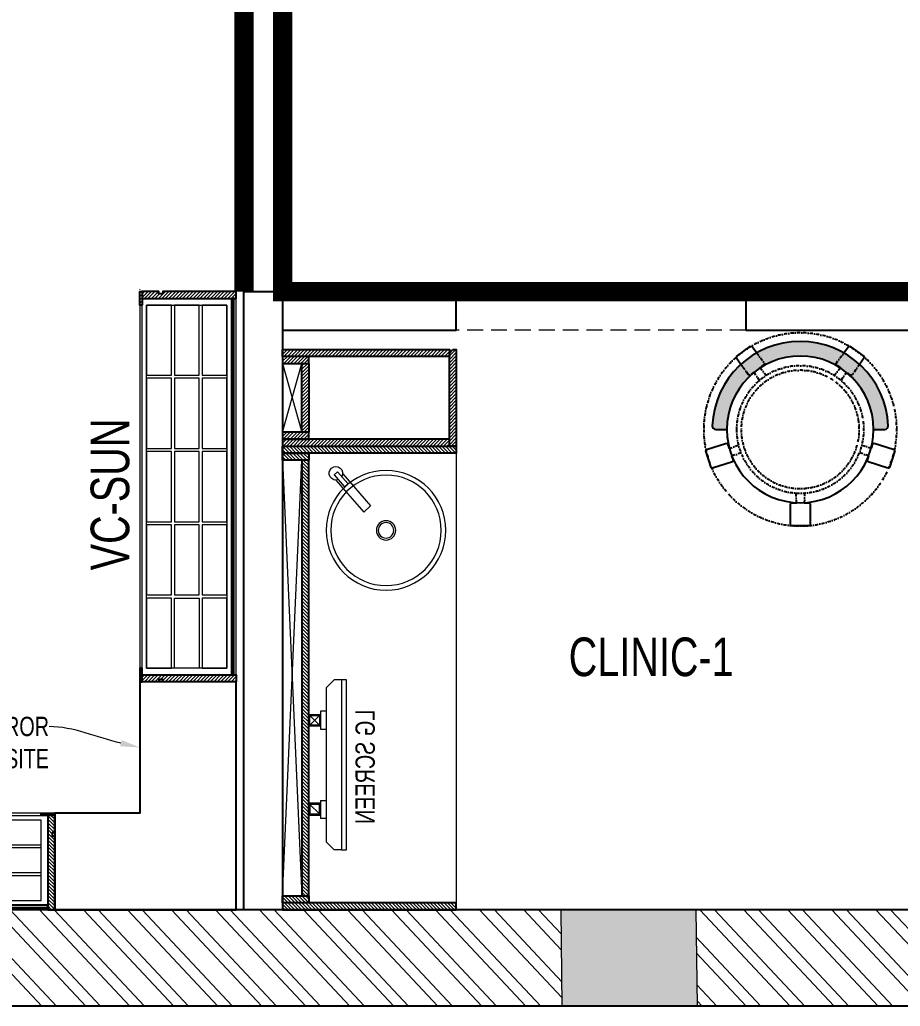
# Model space of a CAD drawing. Header units: feet. Extents: x 3470104 to 3486666, y -5473299 to -5466804.
# Drawn here: x 3481702 to 3483983, y -5473281 to -5470727 of the extents above; entities that cross this region are included whole.
import ezdxf
from ezdxf import colors
from ezdxf.entities.mleader import LeaderData, LeaderLine
from ezdxf.math import Vec2, Vec3

# ---------------------------------------------------------------- set-up
doc = ezdxf.new("R2010")
doc.units = ezdxf.units.FT
doc.header["$LTSCALE"] = 33
doc.header["$MEASUREMENT"] = 0
for name, pattern in [('a_p6_plan_L18$0$HIDDEN', [0.375, 0.25, -0.125]), ('ACAD_ISO03W100', [30, 12, -18]), ('DASHDOT2', [0.5, 0.25, -0.125, 0, -0.125])]:
    doc.linetypes.add(name, pattern=pattern)
doc.layers.add('A-WALL', color=1, linetype='Continuous')
for name, color, linetype, lineweight in [('Column', 243, 'Continuous', 9), ('Floor-Unit', 1, 'Continuous', 13), ('HATCH', 9, 'Continuous', 9), ('LENS-CURTAIN', 5, 'a_p6_plan_L18$0$HIDDEN', 9), ('LENS-FURNITURE', 13, 'Continuous', 9), ('LENS-PARTITION', 21, 'Continuous', 25), ('LENS-TEXT', 31, 'Continuous', 5), ('LENS_DIMENSION', 193, 'Continuous', 0), ('LENS_TEXT', 31, 'Continuous', 5), ('LK-FF&E WALL', 1, 'Continuous', 9), ('LK-FLUTTED FINISH', 20, 'Continuous', 30), ('LK-IT', 3, 'Continuous', 18), ('LK-TILES FINISH', 251, 'Continuous', 5), ('LN-ELEVATION-1', 81, 'Continuous', 25), ('LN-ELEVATION-2', 103, 'Continuous', 20), ('LN-ELEVATION-3', 125, 'Continuous', 18), ('LN-HATCH', 251, 'Continuous', 0), ('PLANO-TXT', 252, 'Continuous', 5), ('TV', 92, 'Continuous', 18)]:
    doc.layers.add(name, color=color, linetype=linetype, lineweight=lineweight)
doc.styles.add('LK TXT', font='GILC____.TTF', dxfattribs={"height": 100})
doc.styles.get("Standard").update_dxf_attribs({"font": 'GILC____.TTF'})
pattern_1 = [(44.99999999999998, (35858.5, -100655.3575484328), (-4.419417382415918, 4.419417382415923), [])]
pattern_2 = [(45, (7858558.917008298, 3503823.203216763), (-4.490128060534575, 4.490128060534575), [])]
pattern_3 = [(45, (7858054.083674966, 3504049.203216764), (-4.490128060534575, 4.490128060534575), [])]

# ---------------------------------------------------------------- blocks, each defined once
blk = doc.blocks.new('A$C8114a132')
at = {"layer": 'Column'}
h = blk.add_hatch(color=8, dxfattribs=at)
h.dxf.hatch_style = 1
h.paths.add_polyline_path([(4661.774153930134, -6164.831026037223), (4658.662898806389, -5914.831026037223), (4308.635796112474, -5914.831026038155), (4311.747051235754, -6164.831026037223)])
h.paths.add_polyline_path([(6911.948385536205, -6164.831026037223), (6908.837130412459, -5914.831026037223), (6558.810027718078, -5914.831026037223), (6561.921282841824, -6164.831026037223)])
h.paths.add_polyline_path([(9902.1799199814, -6164.831026038155), (9899.068664857654, -5914.831026039086), (9549.041562163271, -5914.831026039086), (9552.152817287017, -6164.831026038155)])
h.paths.add_polyline_path([(9976.231804689392, -135.8738591512665), (9972.996248678306, 124.1141427028924), (9133.061290107667, 113.6611349293962), (9136.296846118757, -146.3268669247627)])
h.paths.add_polyline_path([(13352.44707511086, -6164.831026038155), (13349.33581998711, -5914.831026039086), (12999.30871729273, -5914.831026038155), (13002.41997241648, -6164.831026039086)])
h.paths.add_polyline_path([(16485.66965619568, -50.19632992334663), (16482.43410018459, 209.7916719308123), (15892.53786145942, 197.7829593895003), (15895.77341747051, -62.20504246465861)])
h.paths.add_polyline_path([(3686.718841109425, -214.1469768807292), (3683.483285098337, 45.84102497342974), (3323.511159996503, 41.36116449907421), (3326.74671600759, -218.6268373550847)])
h.paths.add_polyline_path([(1818.972092429642, -536.5568369263782), (1681.693716912064, 312.4158644098788), (1418.845522464253, 309.1447132425383), (1556.12389798183, -539.8279880927876)])
h.paths.add_polyline_path([(2729.060645845253, -6164.831026037223), (2626.381649074611, -5529.831777756102), (2363.831549282652, -5534.946440142579), (2465.683508220595, -6164.831026038155)])
at = {"layer": 'LN-HATCH'}
h = blk.add_hatch(dxfattribs=at)
h.set_pattern_fill('ANSI32', color=256, scale=222, angle=268.1105192815815)
h.set_pattern_definition([(313.1105192815815, (-2966736.326900411, 5457578.25788322), (60.77556509153959, 56.89370077437428), []), (313.1105192815815, (-2966737.620855181, 5457539.034794664), (60.77556509153959, 56.89370077437428), [])])
h.paths.add_polyline_path([(4311.747051235754, -6164.831026037223), (4308.635796112474, -5914.831026038155), (2688.635796112008, -5914.831026037223), (2729.060645845253, -6164.831026037223)])
h.paths.add_polyline_path([(6561.921282841824, -6164.831026037223), (6558.810027718078, -5914.831026037223), (4658.662898806389, -5914.831026037223), (4661.774153930134, -6164.831026037223)])
h.paths.add_polyline_path([(9552.152817287017, -6164.831026038155), (9549.041562163271, -5914.831026039086), (6908.837130412459, -5914.831026037223), (6911.948385536205, -6164.831026037223)])
h.paths.add_polyline_path([(13002.41997241648, -6164.831026039086), (12999.30871729273, -5914.831026038155), (11567.65039788792, -5914.831026038155), (10742.71427785977, -5925.097372958436), (10742.58651296189, -5914.831026038155), (9899.068664857654, -5914.831026039086), (9902.1799199814, -6164.831026038155)])
h.paths.add_polyline_path([(16237.58028976712, -205.2778454329819), (16487.53632312547, -200.1894079148769), (16485.66965619568, -50.19632992334663), (16235.71362283733, -55.28476744145155)])
h.paths.add_polyline_path([(16499.98076932272, -1200.143261197954), (16250.02473596437, -1205.231698715128), (16308.63579611154, -5914.831026039086), (13349.33581998711, -5914.831026039086), (13352.44707511086, -6164.831026038155), (16561.76641030283, -6164.831026038155)])
at = {"layer": 'A-WALL'}
for p, q in [((16308.63579611154, -5914.831026039086), (2688.635796112008, -5914.831026037223)), ((16561.76641030283, -6164.831026038155), (2465.683508220595, -6164.831026038155))]:
    blk.add_line(p, q, dxfattribs=at)
at = {"layer": 'Column'}
for p, q in [((12999.30871729273, -5914.831026038155), (13002.41997241648, -6164.831026039086)), ((13349.33581998711, -5914.831026039086), (13352.44707511086, -6164.831026038155))]:
    blk.add_line(p, q, dxfattribs=at)
blk = doc.blocks.new('rtf')
at = {"color": 0, "linetype": 'ByBlock', "lineweight": -2}
for p, q in [((16412.5253540573, -172798.8148984113), (16452.40026456733, -172798.8148984113)), ((16412.5253540573, -172810.8148984113), (16412.5253540573, -172798.8148984113)), ((16412.5253540573, -172810.8148984113), (16452.40026456733, -172810.8148984113)), ((16425.26329468148, -172793.1007600746), (16535.26329468148, -172793.1007600746)), ((16535.26329468148, -172793.1007600746), (16535.26329468148, -172817.1007600746)), ((16425.26329468148, -172817.1007600746), (16535.26329468148, -172817.1007600746))]:
    blk.add_line(p, q, dxfattribs=at)
for centre, radius, start, end in [((16412.5253540573, -172805.1007600746), 17.5, 21.05058810897431, 340.9421780194656), ((16444.53660690578, -172804.8148984114), 9.891264419597851, 322.656233941354, 37.34376605891414)]:
    blk.add_arc(centre, radius, start, end, dxfattribs=at)
blk = doc.blocks.new('dsg')
at = {"color": 0, "linetype": 'ByBlock', "lineweight": -2}
for radius in [155, 143, 25, 20]:
    blk.add_circle((11491.5035008227, -171102.5847399924), radius, dxfattribs=at)
blk.add_blockref('rtf', (-5117.472106590168, 1702.9323767405), dxfattribs=at)
blk = doc.blocks.new('CLINIC - CABINET SINK')
at = {"layer": 'LN-HATCH', "ltscale": 0.5}
h = blk.add_hatch(dxfattribs=at)
h.set_pattern_fill('ANSI31', color=256, scale=2)
h.set_pattern_definition([(45, (4052861.500382861, 1708016.355767586), (-4.490128060534575, 4.490128060534575), [])])
h.paths.add_polyline_path([(-563.359543572413, 156.9999999999999), (564.640456427587, 156.9999999999999), (564.640456427587, 174.9999999999999), (-563.359543572413, 174.9999999999999)])
h.paths.add_polyline_path([(582.6404564275867, 225), (600.6404564275867, 225), (600.6404564275867, -225), (582.6404564275867, -225)])
h.paths.add_polyline_path([(564.640456427587, 225), (582.6404564275867, 225), (582.6404564275867, 156.9999999999999), (564.640456427587, 156.9999999999999)])
h.paths.add_polyline_path([(-581.359543572413, 225), (-599.359543572413, 225), (-599.359543572413, -225), (-581.359543572413, -225)])
h.paths.add_polyline_path([(-581.359543572413, 225), (-563.359543572413, 225), (-563.359543572413, 156.9999999999999), (-581.359543572413, 156.9999999999999)])
at = {"layer": 'LN-ELEVATION-1', "ltscale": 0.5}
for points in [[(-581.359543572413, 225), (-599.359543572413, 225), (-599.359543572413, -225), (-581.359543572413, -225)], [(-581.359543572413, 225), (-563.359543572413, 225), (-563.359543572413, 156.9999999999999), (-581.359543572413, 156.9999999999999)], [(564.640456427587, 225), (582.6404564275867, 225), (582.6404564275867, 156.9999999999999), (564.640456427587, 156.9999999999999)], [(582.6404564275867, 225), (600.6404564275867, 225), (600.6404564275867, -225), (582.6404564275867, -225)], [(-563.359543572413, 156.9999999999999), (564.640456427587, 156.9999999999999), (564.640456427587, 174.9999999999999), (-563.359543572413, 174.9999999999999)]]:
    blk.add_lwpolyline(points, close=True, dxfattribs=at)
at = {"layer": 'LN-ELEVATION-2', "ltscale": 0.5}
blk.add_line((582.6404564275867, -225), (-581.359543572413, -225), dxfattribs=at)
at = {"layer": 'LN-HATCH', "ltscale": 0.5}
for p, q in [((564.640456427587, 225), (-563.359543572413, 174.9999999999999)), ((-563.359543572413, 225), (564.640456427587, 174.9999999999999))]:
    blk.add_line(p, q, dxfattribs=at)
at = {"layer": 'LN-ELEVATION-3', "xscale": -1, "rotation": 41.1558274151866}
blk.add_blockref('dsg', (-103569.3304926871, 136346.6509754679), dxfattribs=at)
blk = doc.blocks.new('CLINIC SCREEN')
at = {"layer": 'TV'}
for p, q in [((-103.1090284836336, 42.85441964946222), (-127.4114311772946, 18.55201695591665)), ((-127.4114311772946, 42.85441964946222), (-103.1090284836336, 18.55201695591665)), ((102.7052824410566, 42.85441964946222), (127.007685134602, 18.55201695591665))]:
    blk.add_line(p, q, dxfattribs=at)
at = {"layer": 'TV', "ltscale": 12}
for p, q in [((-220.0000000000082, -19.41163062257681), (-200.5883693773149, 0)), ((200.5883693773149, 0), (-200.5883693773149, 0)), ((-138.5315413423604, 0), (-138.5315413423604, 15.514207008644)), ((-138.5315413423604, 15.514207008644), (-91.98892031613741, 15.514207008644)), ((-91.98892031613741, 15.514207008644), (-91.98892031613741, 0)), ((91.98892031610741, 15.514207008644), (91.98892031610741, 0)), ((91.98892031610741, 15.514207008644), (138.5315413423595, 15.514207008644)), ((138.5315413423595, 0), (138.5315413423595, 15.514207008644)), ((219.9999999999918, -19.41163062257681), (200.5883693773149, 0)), ((-220.0000000000082, -38.82326124538668), (-220.0000000000082, -19.41163062257681)), ((219.9999999999918, -38.82326124538668), (219.9999999999918, -19.41163062257681))]:
    blk.add_line(p, q, dxfattribs=at)
at = {"layer": 'TV'}
for points in [[(-130.4492315140169, 15.51421661919448), (-100.0712281470269, 15.51421661919448), (-100.0712281470269, 45.89221998606814), (-130.4492315140169, 45.89221998606814)], [(-127.4114311772946, 18.55201695591665), (-103.1090284836336, 18.55201695591665), (-103.1090284836336, 42.85441964946222), (-127.4114311772946, 42.85441964946222)], [(130.0454854713243, 15.51421661919448), (99.66748210433435, 15.51421661919448), (99.66748210433435, 45.89221998606814), (130.0454854713243, 45.89221998606814)], [(127.007685134602, 18.55201695591665), (102.7052824410566, 18.55201695591665), (102.7052824410566, 42.85441964946222), (127.007685134602, 42.85441964946222)]]:
    blk.add_lwpolyline(points, close=True, dxfattribs=at)
at = {"layer": 'TV', "ltscale": 12}
blk.add_lwpolyline([(-220.0000000000082, -51.71278328332107), (-220.0000000000082, -38.82326124538668), (219.9999999999918, -38.82326124538668), (219.9999999999918, -51.71278328332107)], close=True, dxfattribs=at)
at = {"layer": 'Floor-Unit', "color": 0, "ltscale": 2, "insert": (5.199680584678389, -100.4085774972336), "char_height": 50, "attachment_point": 5}
blk.add_mtext_dynamic_manual_height_columns('LG SCREEN', width=466.4796511627907, gutter_width=12.5, heights=[0], dxfattribs=at)
blk = doc.blocks.new('CLINIC - MOP CLOSET')
at = {"layer": 'LN-HATCH', "ltscale": 0.5}
h = blk.add_hatch(dxfattribs=at)
h.set_pattern_fill('ANSI31', color=256, scale=50, angle=360)
h.set_pattern_definition(pattern_1)
h.paths.add_polyline_path([(-106.3595435724128, 216), (-124.3595435724128, 216), (-124.3595435724128, -216), (-106.3595435724128, -216)])
h = blk.add_hatch(dxfattribs=at)
h.set_pattern_fill('ANSI31', color=256, scale=50, angle=360)
h.set_pattern_definition(pattern_1)
h.paths.add_polyline_path([(-106.3595435724128, 216), (-88.35954357241282, 216), (-88.35954357241282, 148), (-106.3595435724128, 148)])
h = blk.add_hatch(dxfattribs=at)
h.set_pattern_fill('ANSI31', color=256, scale=50, angle=360)
h.set_pattern_definition(pattern_1)
h.paths.add_polyline_path([(89.64045642758717, 216), (107.6404564275872, 216), (107.6404564275872, 148), (89.64045642758717, 148)])
h = blk.add_hatch(dxfattribs=at)
h.set_pattern_fill('ANSI31', color=256, scale=50, angle=360)
h.set_pattern_definition(pattern_1)
h.paths.add_polyline_path([(107.6404564275872, 216), (125.6404564275872, 216), (125.6404564275872, -216), (107.6404564275872, -216)])
h = blk.add_hatch(dxfattribs=at)
h.set_pattern_fill('ANSI31', color=256, scale=50, angle=360)
h.set_pattern_definition(pattern_1)
h.paths.add_polyline_path([(-88.35954357241282, 148), (89.64045642758717, 148), (89.64045642758717, 166), (-88.35954357241282, 166)])
h = blk.add_hatch(dxfattribs=at)
h.set_pattern_fill('ANSI31', color=256, scale=50, angle=360)
h.set_pattern_definition([(44.99999999999998, (35894.5, -101037.3575484328), (-4.419417382415918, 4.419417382415923), [])])
h.paths.add_polyline_path([(-115.3595435724055, -216), (-124.3595435724128, -225), (-124.3595435724128, -234), (125.6404564275872, -234), (125.6404564275872, -216)])
at = {"layer": 'LN-ELEVATION-1', "ltscale": 0.5}
for points in [[(-106.3595435724128, 216), (-124.3595435724128, 216), (-124.3595435724128, -216), (-106.3595435724128, -216)], [(-106.3595435724128, 216), (-88.35954357241282, 216), (-88.35954357241282, 148), (-106.3595435724128, 148)], [(89.64045642758717, 216), (107.6404564275872, 216), (107.6404564275872, 148), (89.64045642758717, 148)], [(107.6404564275872, 216), (125.6404564275872, 216), (125.6404564275872, -216), (107.6404564275872, -216)], [(-88.35954357241282, 148), (89.64045642758717, 148), (89.64045642758717, 166), (-88.35954357241282, 166)], [(-124.3595435724128, -225), (-124.3595435724128, -234), (125.6404564275872, -234), (125.6404564275872, -216), (-115.3595435724128, -216)]]:
    blk.add_lwpolyline(points, close=True, dxfattribs=at)
at = {"layer": 'LN-HATCH', "ltscale": 0.5}
for p, q in [((89.64045642758717, 216), (-88.35954357241282, 166)), ((-88.35954357241282, 216), (89.64045642758717, 166))]:
    blk.add_line(p, q, dxfattribs=at)
blk = doc.blocks.new('DR STOOL')
at = {"layer": 'HATCH'}
h = blk.add_hatch(dxfattribs=at)
h.set_pattern_fill('ANSI36', color=250, angle=-90.00000000000001)
h.set_pattern_definition([(315, (-227.8099174643867, 917.3997257252777), (6.173926083235043, -1.683798022700468), [7.9375, -1.587499999999999, 0, -1.587499999999999])])
edge = h.paths.add_edge_path()
edge.add_line((-190.0000000041909, 4.511094e-10), (-218.6899174675346, 4.511094e-10))
edge.add_arc((-218.6899174670689, 9.120000000388245), 9.119999999940092, 177.6119845363388, 269.9999999996136, ccw=False)
edge.add_arc((-1.8626451e-09, 3.565219e-10), 228.000000002257, 2.3880154632688004, 177.6119845367313, ccw=False)
edge.add_arc((218.6899174633436, 9.120000000497384), 9.120000000051716, -90.00000000034493, 2.3880154629299, ccw=False)
edge.add_line((218.6899174633436, 4.511094e-10), (190, 4.511094e-10))
edge.add_arc((-1.8626451e-09, 4.511094e-10), 190.000000001979, -1.27e-14, 180)
at = {"layer": 'LN-ELEVATION-1', "color": 1, "ltscale": 100}
for p, q in [((-128.6221585394814, 215.4841044476634), (-165.2704676063731, 189.0243927398114)), ((-124.7228340068832, 214.8545704018979), (-128.6221585394814, 215.4841044476634)), ((-112.6981821293011, 198.1996966340157), (-124.7228340068832, 214.8545704018979)), ((124.7553772013634, 214.9803744515593), (112.5488144652918, 198.2845540212292)), ((128.7014972954057, 215.5933048763618), (124.7553772013634, 214.9803744515593)), ((128.7014972954057, 215.5933048763618), (124.7553772013634, 214.9803744515593)), ((165.1911288509145, 188.915192311113), (128.7014972954057, 215.5933048763618)), ((165.1911288509145, 188.915192311113), (128.7014972954057, 215.5933048763618)), ((-165.2704676063731, 189.0243927398114), (-165.9069543029182, 185.0820035930228)), ((-165.9069543029182, 185.0820035930228), (-153.8003208162263, 168.3135803133482)), ((153.6734594982117, 168.4294150282658), (165.7973639420234, 185.0121775862135)), ((165.7973639420234, 185.0121775862135), (165.1911288509145, 188.915192311113)), ((165.7973639420234, 185.0121775862135), (165.1911288509145, 188.915192311113)), ((-191.2928382232785, -35.45407700946089), (-242.9550312487409, -52.24013893969095)), ((-187.9259491492994, -37.1695928365807), (-191.2928382232785, -35.45407700946089)), ((-184.1424400564283, -48.81403796559607), (-187.9259491492994, -37.1695928365807)), ((188.0651108901948, -36.96233201187715), (184.0504167033359, -49.19388854173303)), ((191.3981811110861, -35.27656588272658), (188.0651108901948, -36.96233201187715)), ((243.0100176925771, -52.21682526778022), (191.3981811110861, -35.27656588272658)), ((-242.9550312487409, -52.24013893969095), (-244.7482102331705, -55.75945052818861)), ((-244.7482102331705, -55.75945052818861), (-230.7800458371639, -98.74904560100549)), ((-173.8639617776498, -80.4479453730819), (-177.8421125086024, -68.2044548037811)), ((177.6922140880488, -68.56540505095472), (173.8739495249465, -80.1985000452405)), ((230.715890809428, -98.7280946081737), (244.8123673382215, -55.78040257930116)), ((244.8123673382215, -55.78040257930116), (243.0100176925771, -52.21682526778022)), ((-230.7800458371639, -98.74904560100549), (-227.2218665438704, -100.5620286722478)), ((-227.2218665438704, -100.5620286722478), (-175.5596735184081, -83.7759667420105)), ((-175.5596735184081, -83.7759667420105), (-173.8639617776498, -80.4479453730819)), ((173.8739495249465, -80.1985000452405), (175.5794035866856, -83.5704969359358)), ((175.5794035866856, -83.5704969359358), (227.1912401677109, -100.5107563209894)), ((227.1912401677109, -100.5107563209894), (230.715890809428, -98.7280946081737)), ((-22.72193054761737, -190.2142363802995), (-25.39390889601782, -192.886214728569)), ((-25.39390889601782, -192.886214728569), (-25.39390889601782, -247.2070584567482)), ((-10.47823652112856, -190.2142363802995), (-22.72193054761737, -190.2142363802995)), ((22.78362171910703, -190.2142363802995), (9.910054048988968, -190.2142363802995)), ((25.42475448176265, -192.8553691428751), (22.78362171910703, -190.2142363802995)), ((25.42475448176265, -247.1762128710543), (25.42475448176265, -192.8553691428751)), ((-25.39390889601782, -247.2070584567482), (-22.60096735274419, -250)), ((-22.60096735274419, -250), (22.60096735274419, -250)), ((22.60096735274419, -250), (25.42475448176265, -247.1762128710543))]:
    blk.add_line(p, q, dxfattribs=at)
at = {"layer": 'LN-ELEVATION-1', "linetype": 'DASHDOT2'}
for p, q in [((-92.92521573789418, 170.8129362839827), (-112.6981821293011, 198.1996966340157)), ((112.5488144652918, 198.2845540212292), (92.69529851106927, 171.1294289919315)), ((-153.8003208162263, 168.3135803133482), (-134.1093360339291, 141.0403694751003)), ((-103.4542870586738, 159.9154408004979), (-93.52748446213081, 167.0824927485227)), ((-88.15393704269081, 139.4771787207864), (-103.4542870586738, 159.9154408004979)), ((-93.52748446213081, 167.0824927485227), (-92.92521573789418, 170.8129362839827)), ((103.6608748426661, 159.8406005539291), (88.19885099539533, 139.4487815762331)), ((92.69529851106927, 171.1294289919315), (93.26858203159645, 167.4385604566923)), ((93.26858203159645, 167.4385604566923), (103.6608748426661, 159.8406005539291)), ((133.7372852512635, 141.1612321265929), (153.6734594982117, 168.4294150282658)), ((-134.1093360339291, 141.0403694751003), (-130.4219571123831, 140.4450534014686)), ((-130.4219571123831, 140.4450534014686), (-119.9844727469608, 147.9808124662595)), ((-119.9844727469608, 147.9808124662595), (-105.3687285655178, 126.9741353208374)), ((105.4096150295809, 126.94019481352), (120.1194891873747, 147.8074627162714)), ((120.1194891873747, 147.8074627162714), (130.0033113472163, 140.5812532722048)), ((130.0033113472163, 140.5812532722048), (133.7372852512635, 141.1612321265929)), ((-159.954806596972, -40.49024384317454), (-184.1424400564283, -48.81403796559607)), ((184.0504167033359, -49.19388854173303), (159.8786162491887, -40.79004861696012)), ((-177.8421125086024, -68.2044548037811), (-153.4148110738024, -60.73628028803068)), ((153.3006618716754, -61.02382378749462), (177.6922140880488, -68.56540505095472)), ((-10.92024635523557, -164.6382343793375), (-10.47823652112856, -190.2142363802995)), ((9.910054048988968, -190.2142363802995), (10.35584833659231, -164.674698740353))]:
    blk.add_line(p, q, dxfattribs=at)
at = {"layer": 'LN-ELEVATION-1', "color": 1, "ltscale": 100}
blk.add_lwpolyline([(-190.0000000023283, 0), (-218.6899174656719, 0, -0.4264743413925903), (-227.8019973598421, 9.5, -0.959166304662544), (227.8019973593764, 9.5, -0.4264743413925903), (218.6899174647406, 0), (190.0000000013969, 0)], format="xyb", dxfattribs=at)
at = {"layer": 'LN-ELEVATION-1', "linetype": 'DASHDOT2'}
for radius in [250, 165, 153]:
    blk.add_circle((0, 0), radius, dxfattribs=at)
at = {"layer": 'LN-ELEVATION-1', "color": 1, "ltscale": 100}
blk.add_circle((0, 0), 190, dxfattribs=at)
blk = doc.blocks.new('VC HD 1010')
at = {"layer": 'LN-HATCH', "ltscale": 0.5}
h = blk.add_hatch(dxfattribs=at)
h.set_pattern_fill('ANSI31', color=256, scale=2)
h.set_pattern_definition([(45, (3761554.586240421, 1795022.935917533), (-4.490128060534575, 4.490128060534575), [])])
h.paths.add_polyline_path([(-505.166666666977, 24), (-505.166666666977, -166), (-499.1666666669771, -166), (-499.1666666669771, -176), (-505.166666666977, -176), (-505.166666666977, -220), (-487.1666666669772, -220), (-487.1666666669772, 24)])
h = blk.add_hatch(dxfattribs=at)
h.set_pattern_fill('ANSI31', color=256, scale=2)
h.set_pattern_definition(pattern_2)
h.paths.add_polyline_path([(504.8333333330228, 24), (504.8333333330228, -166), (498.8333333330228, -166), (498.8333333330228, -176), (504.8333333330228, -176), (504.8333333330228, -220), (486.8333333330228, -220), (486.8333333330228, 24)])
h = blk.add_hatch(dxfattribs=at)
h.set_pattern_fill('ANSI31', color=256, scale=2)
h.set_pattern_definition([(45, (7858741.917008297, 3503823.203216763), (-4.490128060534575, 4.490128060534575), [])])
h.paths.add_polyline_path([(-470.1666666669772, -220), (-470.1666666669772, -226), (-505.166666666977, -226), (-505.166666666977, -220)])
h = blk.add_hatch(dxfattribs=at)
h.set_pattern_fill('ANSI31', color=256, scale=2)
h.set_pattern_definition(pattern_2)
h.paths.add_polyline_path([(476.8333333330228, -220), (476.8333333330228, -226), (511.8333333330228, -226), (511.8333333330228, -220)])
at = {"layer": 'LN-ELEVATION-1', "ltscale": 0.5}
for points in [[(-505.166666666977, 24), (-505.166666666977, -166), (-499.1666666669771, -166), (-499.1666666669771, -176), (-505.166666666977, -176), (-505.166666666977, -220), (-487.1666666669772, -220), (-487.1666666669772, 24)], [(486.8333333330228, 12), (-487.1666666669772, 12), (-487.1666666669772, 18), (486.8333333330228, 18)], [(504.8333333330228, 24), (504.8333333330228, -166), (498.8333333330228, -166), (498.8333333330228, -176), (504.8333333330228, -176), (504.8333333330228, -220), (486.8333333330228, -220), (486.8333333330228, 24)], [(-470.1666666669772, -220), (-470.1666666669772, -226), (-505.166666666977, -226), (-505.166666666977, -220)], [(469.8333333330228, -220), (469.8333333330228, -226), (504.8333333330228, -226), (504.8333333330228, -220)]]:
    blk.add_lwpolyline(points, close=True, dxfattribs=at)
at = {"layer": 'LN-ELEVATION-2', "ltscale": 0.5}
blk.add_lwpolyline([(470.1666666674428, 0), (-470.1666666674428, 0), (-470.1666666674428, -208), (470.1666666674428, -208)], close=True, dxfattribs=at)
at = {"layer": 'LN-ELEVATION-3', "ltscale": 0.5}
for p, q in [((-487.1666666669772, 24), (486.8333333330228, 24)), ((-470.1666666669772, -220), (469.8333333330228, -220)), ((469.8333333330228, -226), (-470.1666666669772, -226))]:
    blk.add_line(p, q, dxfattribs=at)
for points in [[(-470.1666666674428, 0), (-288.5000000004657, 0), (-288.5000000004657, -64), (-470.1666666674428, -64)], [(-280.5000000004657, 0), (-98.83333333348855, 0), (-98.83333333348855, -64), (-280.5000000004657, -64)], [(-90.83333333348855, 0), (90.83333333348855, 0), (90.83333333348855, -64), (-90.83333333348855, -64)], [(98.83333333348855, 0), (280.5000000004657, 0), (280.5000000004657, -64), (98.83333333348855, -64)], [(288.5000000004657, 0), (470.1666666674428, 0), (470.1666666674428, -64), (288.5000000004657, -64)], [(-470.1666666674428, -136), (-288.5000000004657, -136), (-288.5000000004657, -72), (-470.1666666674428, -72)], [(-280.5000000004657, -72), (-98.83333333348855, -72), (-98.83333333348855, -136), (-280.5000000004657, -136)], [(-90.83333333348855, -72), (90.83333333348855, -72), (90.83333333348855, -136), (-90.83333333348855, -136)], [(98.83333333348855, -72), (280.5000000004657, -72), (280.5000000004657, -136), (98.83333333348855, -136)], [(288.5000000004657, -72), (470.1666666674428, -72), (470.1666666674428, -136), (288.5000000004657, -136)], [(-470.1666666674428, -144), (-288.5000000004657, -144), (-288.5000000004657, -208), (-470.1666666674428, -208)], [(-280.5000000004657, -144), (-98.83333333348855, -144), (-98.83333333348855, -208), (-280.5000000004657, -208)], [(-90.83333333348855, -144), (90.83333333348855, -144), (90.83333333348855, -208), (-90.83333333348855, -208)], [(98.83333333348855, -144), (280.5000000004657, -144), (280.5000000004657, -208), (98.83333333348855, -208)], [(288.5000000004657, -144), (470.1666666674428, -144), (470.1666666674428, -208), (288.5000000004657, -208)]]:
    blk.add_lwpolyline(points, close=True, dxfattribs=at)
blk = doc.blocks.new('VC HD 1200')
at = {"layer": 'LN-HATCH', "ltscale": 0.5}
h = blk.add_hatch(dxfattribs=at)
h.set_pattern_fill('ANSI31', color=256, scale=2)
h.set_pattern_definition([(45, (3760859.752907088, 1795248.935917533), (-4.490128060534575, 4.490128060534575), [])])
h.paths.add_polyline_path([(-1200, 250), (-1200, 60), (-1194, 60), (-1194, 50), (-1200, 50), (-1200, 6), (-1182, 6), (-1182, 250)])
h = blk.add_hatch(dxfattribs=at)
h.set_pattern_fill('ANSI31', color=256, scale=2)
h.set_pattern_definition(pattern_3)
h.paths.add_polyline_path([(0, 250), (0, 60), (-6, 60), (-6, 50), (0, 50), (0, 6), (-18, 6), (-18, 250)])
h = blk.add_hatch(dxfattribs=at)
h.set_pattern_fill('ANSI31', color=256, scale=2)
h.set_pattern_definition([(45, (7858047.083674965, 3504049.203216764), (-4.490128060534575, 4.490128060534575), [])])
h.paths.add_polyline_path([(-1165, 6), (-1165, 0), (-1200, 0), (-1200, 6)])
h = blk.add_hatch(dxfattribs=at)
h.set_pattern_fill('ANSI31', color=256, scale=2)
h.set_pattern_definition(pattern_3)
h.paths.add_polyline_path([(-28, 6), (-28, 0), (0, 0), (0, 6)])
at = {"layer": 'LN-ELEVATION-1', "ltscale": 0.5}
for points in [[(-1200, 250), (-1200, 60), (-1194, 60), (-1194, 50), (-1200, 50), (-1200, 6), (-1182, 6), (-1182, 250)], [(-18, 238), (-1182, 238), (-1182, 244), (-18, 244)], [(0, 250), (0, 60), (-6, 60), (-6, 50), (0, 50), (0, 6), (-18, 6), (-18, 250)], [(-1165, 6), (-1165, 0), (-1200, 0), (-1200, 6)], [(-35, 6), (-35, 0), (0, 0), (0, 6)]]:
    blk.add_lwpolyline(points, close=True, dxfattribs=at)
at = {"layer": 'LN-ELEVATION-3', "ltscale": 0.5}
for p, q in [((-1182, 250), (-18, 250)), ((-1165, 6), (-35, 6)), ((-35, 0), (-1165, 0))]:
    blk.add_line(p, q, dxfattribs=at)
for points in [[(-1165.000000000465, 226), (-35, 226), (-35, 18), (-1165.000000000465, 18)], [(-1165.000000000465, 226), (-983.3333333334886, 226), (-983.3333333334886, 162), (-1165.000000000465, 162)], [(-975.3333333334886, 226), (-793.6666666665112, 226), (-793.6666666665112, 162), (-975.3333333334886, 162)], [(-785.6666666665112, 226), (-603.9999999995342, 226), (-603.9999999995342, 162), (-785.6666666665112, 162)], [(-595.9999999995342, 226), (-414.3333333325572, 226), (-414.3333333325572, 162), (-595.9999999995342, 162)], [(-406.3333333325572, 226), (-224.6666666655801, 226), (-224.6666666655801, 162), (-406.3333333325572, 162)], [(-216.6666666655801, 226), (-34.99999999860302, 226), (-34.99999999860302, 162), (-216.6666666655801, 162)], [(-1165.000000000465, 90), (-983.3333333334886, 90), (-983.3333333334886, 154), (-1165.000000000465, 154)], [(-975.3333333334886, 154), (-793.6666666665112, 154), (-793.6666666665112, 90), (-975.3333333334886, 90)], [(-785.6666666665112, 154), (-603.9999999995342, 154), (-603.9999999995342, 90), (-785.6666666665112, 90)], [(-595.9999999995342, 154), (-414.3333333325572, 154), (-414.3333333325572, 90), (-595.9999999995342, 90)], [(-406.3333333325572, 154), (-224.6666666655801, 154), (-224.6666666655801, 90), (-406.3333333325572, 90)], [(-216.6666666655801, 154), (-34.99999999860302, 154), (-34.99999999860302, 90), (-216.6666666655801, 90)], [(-1165.000000000465, 82), (-983.3333333334886, 82), (-983.3333333334886, 18), (-1165.000000000465, 18)], [(-975.3333333334886, 82), (-793.6666666665112, 82), (-793.6666666665112, 18), (-975.3333333334886, 18)], [(-785.6666666665112, 82), (-603.9999999995342, 82), (-603.9999999995342, 18), (-785.6666666665112, 18)], [(-595.9999999995342, 82), (-414.3333333325572, 82), (-414.3333333325572, 18), (-595.9999999995342, 18)], [(-406.3333333325572, 82), (-224.6666666655801, 82), (-224.6666666655801, 18), (-406.3333333325572, 18)], [(-216.6666666655801, 82), (-34.99999999860302, 82), (-34.99999999860302, 18), (-216.6666666655801, 18)]]:
    blk.add_lwpolyline(points, close=True, dxfattribs=at)

msp = doc.modelspace()

# ---------------------------------------------------------------- linework, layer by layer
at = {"layer": 'LENS-CURTAIN', "ltscale": 5}
for points in [[(3482282.672062262, -5470668.222502514), (3482382.672062263, -5470668.222502514), (3482382.672062263, -5471430.841460747), (3482282.672062262, -5471430.841460747)], [(3482832.672062254, -5471430.841460745), (3483582.672062255, -5471430.841460745), (3483582.672062255, -5471530.841460745), (3482832.672062254, -5471530.841460745)]]:
    msp.add_lwpolyline(points, close=True, dxfattribs=at)
at = {"layer": 'LENS-PARTITION'}
for points in [[(3482382.672062263, -5473030.841460747), (3482282.672062262, -5473030.841460747), (3482282.672062262, -5471430.841460747), (3482382.672062263, -5471430.841460747)], [(3482382.672062263, -5471530.841460746), (3482832.672062254, -5471530.841460746), (3482832.672062254, -5471430.841460747), (3482382.672062263, -5471430.841460747)], [(3483582.672062255, -5471530.841460746), (3484782.672062262, -5471530.841460746), (3484782.672062262, -5471430.841460747), (3483582.672062255, -5471430.841460747)], [(3482012.672062262, -5472440.841460747), (3482012.672062262, -5472780.841460745), (3481792.672062263, -5472780.841460745), (3481792.672062263, -5473030.841460747), (3482262.672062263, -5473030.841460747), (3482262.672062263, -5472440.841460747)]]:
    msp.add_lwpolyline(points, close=True, dxfattribs=at)
at = {"layer": 'LK-FLUTTED FINISH', "linetype": 'ACAD_ISO03W100', "ltscale": 0.05, "const_width": 50}
msp.add_lwpolyline([(3482282.672062262, -5467584.637272061), (3482282.672062262, -5471430.841460747)], dxfattribs=at)
at = {"layer": 'LK-TILES FINISH', "color": 212, "linetype": 'ACAD_ISO03W100', "ltscale": 0.05, "const_width": 50}
msp.add_lwpolyline([(3484782.672061987, -5469521.295202164), (3484782.672061987, -5471430.841460747), (3482382.672062263, -5471430.841460747), (3482382.672062263, -5470668.222502514)], dxfattribs=at)

# ---------------------------------------------------------------- block references
at = {"layer": 'LENS-FURNITURE', "xscale": -1}
msp.add_blockref('DR STOOL', (3483723.532616166, -5471787.567372363), dxfattribs=at)
at = {"layer": 'LENS_DIMENSION'}
msp.add_blockref('A$C8114a132', (3470104.036266151, -5467116.010434707), dxfattribs=at)
at = {"layer": 'LK-FF&E WALL', "xscale": -1}
for name, p, rotation in [('VC HD 1010', (3482238.672062262, -5471935.67479408), 270), ('CLINIC - MOP CLOSET', (3482598.672062263, -5471705.201004319), 90), ('VC HD 1200', (3481792.672062263, -5472780.841460744), 180)]:
    msp.add_blockref(name, p, dxfattribs=dict(at, rotation=rotation))
at = {"layer": 'LK-FF&E WALL', "rotation": 90.00000000000003}
msp.add_blockref('CLINIC - CABINET SINK', (3482607.672062262, -5472431.481917173), dxfattribs=at)
at = {"layer": 'LK-IT', "xscale": -1, "rotation": 89.99999999999991}
msp.add_blockref('CLINIC SCREEN', (3482496.564282238, -5472655.841460746), dxfattribs=at)

# ---------------------------------------------------------------- texts
at = {"layer": 'LENS_TEXT', "linetype": 'Continuous', "ltscale": 3, "insert": (3483337.39468151, -5472376.976631527), "char_height": 100, "attachment_point": 5}
msp.add_mtext_dynamic_manual_height_columns('CLINIC-1', width=730.5073781448633, gutter_width=0.9999999999999992, heights=[0], dxfattribs=at)
at = {"layer": 'PLANO-TXT', "linetype": 'Continuous', "ltscale": 3, "insert": (3481936.421797783, -5471955.945663226), "char_height": 100, "width": 244.6773255813953, "attachment_point": 5, "rotation": 90.00000000000006, "style": 'LK TXT'}
msp.add_mtext('VC-SUN', dxfattribs=at)

# ---------------------------------------------------------------- leaders
at = {"layer": 'LENS-TEXT', "color": 7}
ml = msp.add_multileader_mtext('Standard', dxfattribs=at)
ml.set_content('\\pxqr,t3;{\\C0;MIRROR ON SITE}', color=1)
ml.set_leader_properties(color=256, linetype='ByLayer', lineweight=-1)
ml.build(insert=Vec2(0, 0))
ml.multileader.update_dxf_attribs({"leader_type": 2, "dogleg_length": 0.36, "arrow_head_size": 50})
ctx = ml.context
ctx.base_point, ctx.char_height, ctx.arrow_head_size, ctx.landing_gap_size, ctx.plane_origin, ctx.plane_x_axis, ctx.plane_y_axis = Vec3(3481611.162673528, -5472556.72198884), 50, 50, 0.09, Vec3(3482450.222301029, -5473019.313940713), Vec3(1, 2e-16), Vec3(-2e-16, 1)
ctx.text_align_type = 2
notes = []
notes.append((ctx, [(0, (1, 1, 0), (3481778.23610376, -5472556.72198884), (-1, -2e-16), 0.36, [(0, [(3482012.672062262, -5472610.841460745)], 0, [])])]))
ctx.mtext.insert, ctx.mtext.text_direction, ctx.mtext.rotation, ctx.mtext.width, ctx.mtext.alignment, ctx.mtext.flow_direction = Vec3(3481777.78610376, -5472531.394953956), Vec3(1, 2e-16), 2e-16, 237.2605896616587, 3, 5
for ctx, leaders in notes:
    for number, flags, end, landing, length, lines in leaders:
        leader = LeaderData()
        leader.index, (leader.has_last_leader_line, leader.has_dogleg_vector, leader.attachment_direction) = number, flags
        leader.last_leader_point, leader.dogleg_vector, leader.dogleg_length = Vec3(end), Vec3(landing), length
        for number, points, colour, breaks in lines:
            line = LeaderLine()
            line.index, line.vertices, line.color, line.breaks = number, Vec3.list(points), colors.encode_raw_color(colour), breaks
            leader.lines.append(line)
        ctx.leaders.append(leader)

doc.saveas('drawing.dxf')
